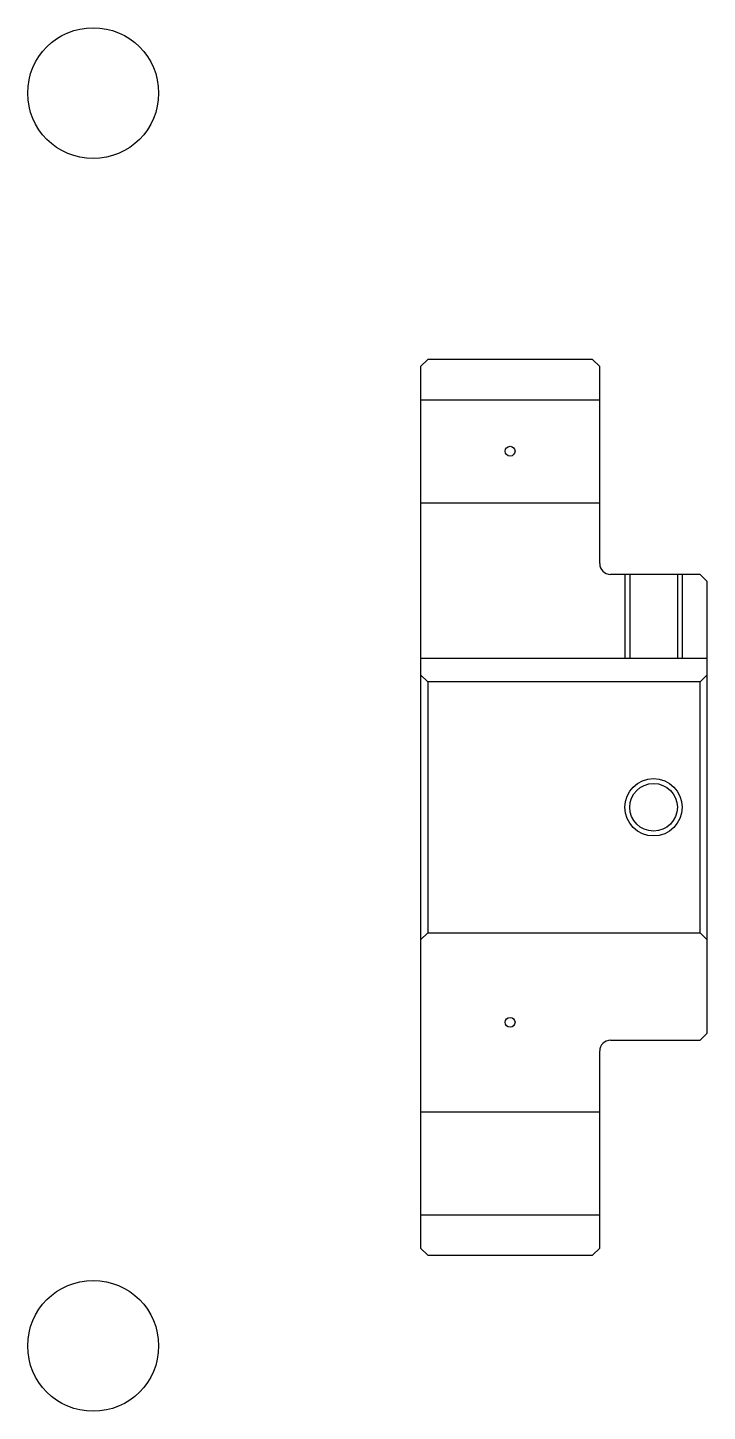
# Model space of a CAD drawing. Header units: metres. Extents: x 130 to 468, y 102 to 295.
# Drawn here: x 130.1 to 224.9, y 101.7 to 294.8 of the extents above.
import ezdxf

# ---------------------------------------------------------------- set-up
doc = ezdxf.new("R2010")
doc.units = ezdxf.units.M

msp = doc.modelspace()

# ---------------------------------------------------------------- linework, layer by layer
at = {"color": 4}
for p, q in [((184.891312, 242.907608), (209.891312, 242.907608)), ((184.891312, 228.532608), (209.891312, 228.532608)), ((184.891312, 206.832611), (224.891312, 206.832611)), ((185.891312, 203.532608), (185.891312, 168.532608)), ((223.891312, 203.532608), (224.891312, 204.532608)), ((223.891312, 168.532608), (224.891312, 167.532608)), ((184.891312, 143.532608), (209.891312, 143.532608)), ((184.891312, 129.157608), (209.891312, 129.157608))]:
    msp.add_line(p, q, dxfattribs=at)
for points in [[(209.891312, 220.032608), (209.891312, 247.532608), (208.891312, 248.532608), (185.891312, 248.532608), (184.891312, 247.532608), (184.891312, 167.532608)], [(211.391312, 153.532608), (223.891312, 153.532608), (224.891312, 154.532608), (224.891312, 217.532608), (223.891312, 218.532608), (211.391312, 218.532608)], [(213.391312, 218.532608), (213.391312, 206.832611)], [(214.066315, 218.532608), (214.066315, 206.832611)], [(220.716309, 218.532608), (220.716309, 206.832611)], [(221.391312, 218.532608), (221.391312, 206.832611)], [(184.891312, 167.532608), (185.891312, 168.532608), (223.891312, 168.532608), (223.891312, 203.532608), (185.891312, 203.532608), (184.891312, 204.532608)], [(184.891312, 167.532608), (184.891312, 124.532608), (185.891312, 123.532608), (208.891312, 123.532608), (209.891312, 124.532608), (209.891312, 152.032608)]]:
    msp.add_lwpolyline(points, dxfattribs=at)
at = {"color": 5}
for centre, radius in [((139.239136, 285.684784), 9.130435), ((197.391312, 235.720108), 0.684783), ((197.391312, 156.032608), 0.684783), ((139.239136, 110.880432), 9.130435)]:
    msp.add_circle(centre, radius, dxfattribs=at)
at = {"color": 7}
msp.add_circle((217.391312, 186.032608), 4, dxfattribs=at)
at = {"color": 4}
msp.add_circle((217.391312, 186.032608), 3.325, dxfattribs=at)
for centre, start, end in [((211.391312, 220.032608), 180, 270), ((211.391312, 152.032608), 90, 180)]:
    msp.add_arc(centre, 1.5, start, end, dxfattribs=at)

doc.saveas('drawing.dxf')
